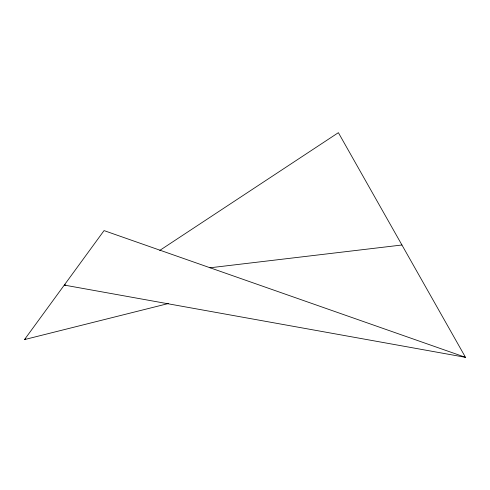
<?xml version="1.0" encoding="UTF-8"?>
<svg xmlns="http://www.w3.org/2000/svg" width="490" height="490" viewBox="0 0 490 490"><rect width="100%" height="100%" fill="white"/><g stroke="black" fill="none" stroke-linecap="round" stroke-linejoin="round"><path stroke-width="0.73" d="M168.358 303.531L24.5 339.582L104.052 230.6L465.5 357.326L338.382 132.674L159.746 250.427M24.5 339.582L25.774 338.737M65.795 284.911L64.276 285.088L465.5 357.326M209.965 267.791L401.941 245"/></g></svg>
